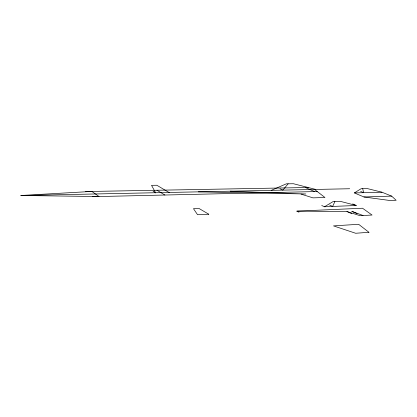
<?xml version="1.0" encoding="UTF-8"?>
<svg xmlns="http://www.w3.org/2000/svg" width="417" height="417" viewBox="0 0 417 417"><rect width="100%" height="100%" fill="white"/><g stroke="black" fill="none" stroke-linecap="round" stroke-linejoin="round"><path stroke-width="0.63" d="M334.898 201.52L332.646 206.441L329.691 205.091M288.131 183.808L282.835 190.116L279.963 188.765M354.346 192.925L361.117 188.713L367.346 188.583L381.962 192.216L391.652 196.12L396.15 200.275L389.874 200.504L363.958 196.97L354.346 192.925L381.962 192.216M324.473 206.775L333.1 201.583L340.251 201.333L356.274 205.482L324.473 206.775L321.71 205.492M271.311 190.35L286.338 183.829L293.453 183.735L315.747 189.438M20.85 195.495L91.876 191.434L99.048 196.537L20.85 195.495L349.691 188.745M296.852 211.143L362.545 208.234L372.047 215.036L360.033 215.672L346.954 211.528L296.852 211.143L298.958 212.185M363.958 196.97L391.652 196.12M198.325 191.851L305.849 193.994L230.174 191.195L231.268 191.763M92.626 196.683L317.238 191.528M85.537 191.554L308.194 187.504M301.043 194.113L312.943 197.861L324.963 197.502L314.564 189.464M363.066 215.516L351.771 211.299L357.025 213.676M360.627 191.424L363.676 192.685L362.681 188.682M352.693 203.908L356.274 205.482M305.525 187.556L314.559 191.591M346.954 211.528L351.833 213.749M169.297 192.633L156.839 185.257L151.527 185.325L155.692 192.915M156.98 190.256L164.887 195.026M153.107 191.21L155.588 192.727M368.941 232.285L355.675 233.265L333.491 225.889L358.63 224.294L368.941 232.285M208.776 214.223L197.543 214.708L193.472 208.677L199.008 208.474L208.776 214.223"/></g></svg>
